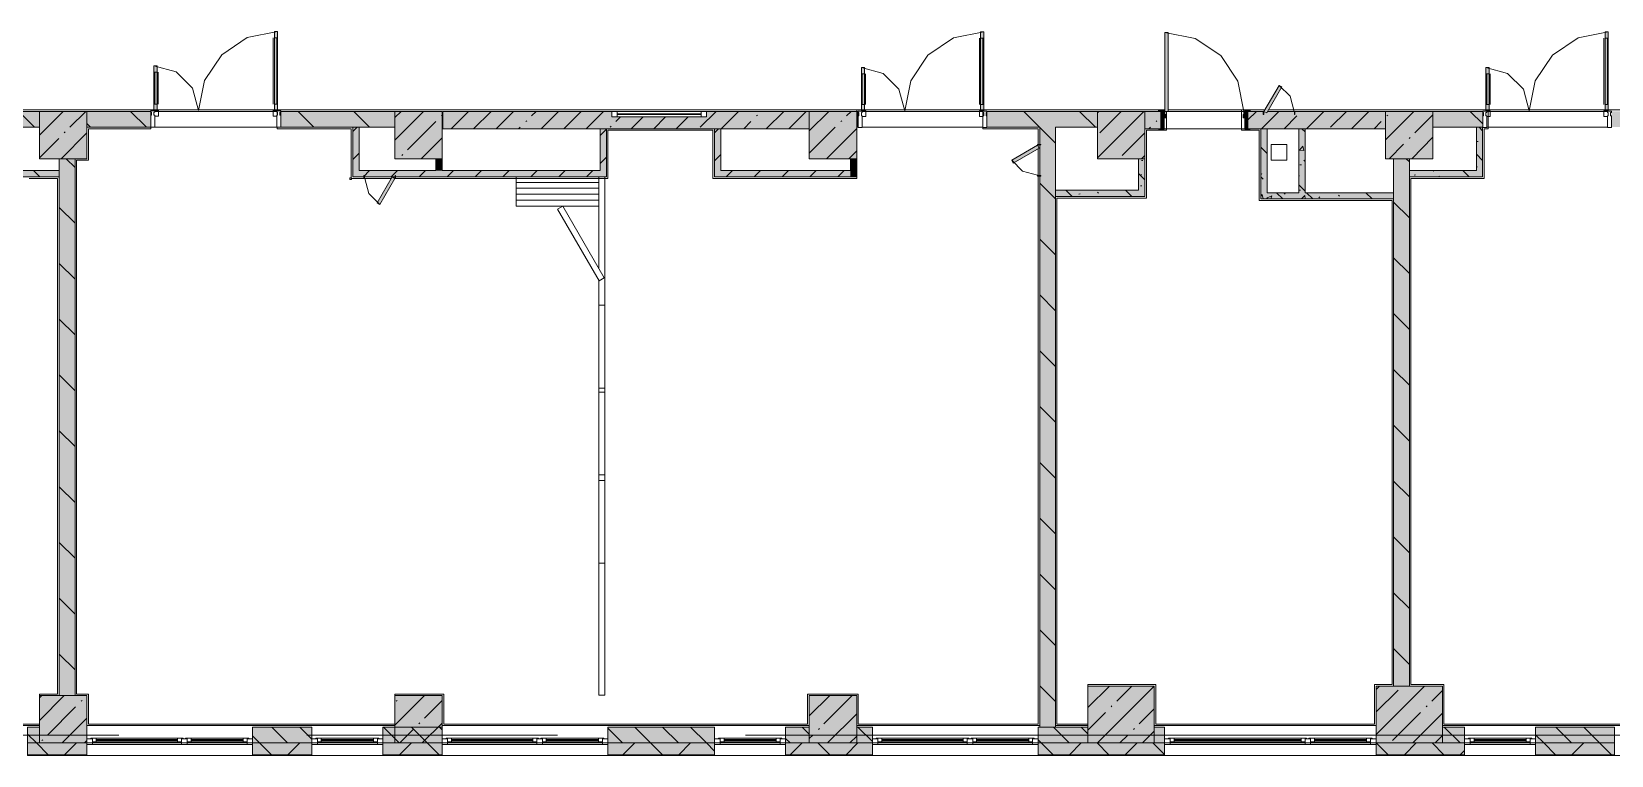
# Model space of a CAD drawing. Header units: millimetres. Extents: x -3817 to 677485, y -22715 to 103890.
# Drawn here: x 29029.9 to 29187.5, y 201.1 to 273.3 of the extents above; entities that cross this region are included whole.
import ezdxf

# ---------------------------------------------------------------- set-up
doc = ezdxf.new("R2010")
doc.units = ezdxf.units.MM
doc.layers.add('PDF _Геометрия', color=7, linetype='Continuous', true_color=0x1d1d1d)
doc.layers.add('PDF _Сплошная заливка', color=7, linetype='Continuous', true_color=0xffffff)

msp = doc.modelspace()

# ---------------------------------------------------------------- hatches: boundary and pattern name
at = {"layer": 'PDF _Сплошная заливка', "true_color": 0xe2e2e2, "transparency": 33554559}
msp.add_hatch(color=254, dxfattribs=at).paths.add_polyline_path([(29124.59, 265.38), (29124.9, 265.38), (29124.9, 273.26), (29124.59, 273.26), (29124.59, 266.67)])
at = {"layer": 'PDF _Сплошная заливка', "transparency": 33554559}
h = msp.add_hatch(color=256, dxfattribs=at)
h.paths.add_polyline_path([(29066.16, 263.77), (29066.16, 265.34), (29054.79, 265.34), (29054.79, 263.77), (29062.62, 263.77)], flags=0)
h.paths.add_polyline_path([(29026.01, 263.77), (29030.73, 263.77), (29030.73, 265.34), (29025.22, 265.34), (29025.22, 264.79), (29018.92, 264.79), (29018.92, 265.34), (29000.03, 265.34), (29000.03, 263.77), (29025.38, 263.77)], flags=0)
h.paths.add_polyline_path([(28978.88, 263.77), (28995.3, 263.77), (28995.3, 265.34), (28978.88, 265.34)], flags=0)
h.paths.add_polyline_path([(29041.84, 263.77), (29041.84, 265.34), (29035.46, 265.34), (29035.46, 263.77), (29037.77, 263.77)], flags=0)
h.paths.add_polyline_path([(28965.93, 263.77), (28965.93, 265.34), (28964.36, 265.34), (28964.37, 263.77)], flags=0)
for points in [[(29107.5, 263.61), (29107.5, 265.34), (29097.26, 265.34), (29097.26, 264.79), (29087.81, 264.79), (29087.81, 265.34), (29070.97, 265.34), (29070.97, 263.61), (29103.83, 263.61)], [(29112.23, 260.62), (29112.23, 265.34), (29107.5, 265.34), (29107.5, 260.62), (29111.18, 260.62)], [(29125.86, 263.77), (29136.24, 263.77), (29136.24, 265.34), (29125.22, 265.34), (29125.22, 263.77)], [(29167.29, 208.02), (29167.35, 208.02), (29167.35, 260.62), (29165.77, 260.62), (29165.77, 208.02)], [(29032.7, 258.81), (29032.7, 259.44), (29026.01, 259.44), (29026.01, 258.81), (29030.43, 258.81)], [(29086.64, 258.81), (29086.64, 259.44), (29061.99, 259.44), (29061.99, 258.81), (29074.47, 258.81)], [(29111.6, 258.81), (29111.6, 259.44), (29098.05, 259.44), (29098.05, 258.81), (29111.18, 258.81)], [(29066.16, 202.35), (29070.89, 202.35), (29070.89, 207.08), (29066.16, 207.08), (29066.16, 205.04)], [(29107.5, 202.35), (29112.23, 202.35), (29112.23, 207.08), (29107.5, 207.08), (29107.5, 205.04)]]:
    msp.add_hatch(color=256, dxfattribs=at).paths.add_polyline_path(points)
h = msp.add_hatch(color=256, dxfattribs=at)
h.paths.add_polyline_path([(29164.98, 263.61), (29164.98, 265.34), (29153.22, 265.34), (29153.13, 265.19), (29152.78, 265.34), (29151.24, 265.34), (29151.24, 263.61), (29162.56, 263.61)], flags=0)
h.paths.add_polyline_path([(29140.97, 263.61), (29142.58, 263.61), (29142.58, 265.34), (29140.97, 265.34)], flags=0)
h = msp.add_hatch(color=256, dxfattribs=at)
h.paths.add_polyline_path([(29272.83, 263.77), (29272.85, 263.81), (29272.85, 265.34), (29265.72, 265.34), (29265.72, 263.77), (29272.67, 263.77)], flags=0)
h.paths.add_polyline_path([(29174.03, 263.77), (29174.66, 263.77), (29174.67, 265.34), (29169.7, 265.34), (29169.7, 263.77), (29169.9, 263.77)], flags=0)
h.paths.add_polyline_path([(29187.5, 263.77), (29194.9, 263.77), (29194.9, 265.34), (29187.5, 265.34)], flags=0)
h.paths.add_polyline_path([(29250.64, 263.77), (29252.77, 263.77), (29252.77, 265.34), (29242.38, 265.34), (29242.38, 263.77), (29243.3, 263.77)], flags=0)
h.paths.add_polyline_path([(29199.62, 263.77), (29234.11, 263.77), (29234.11, 265.34), (29218.52, 265.34), (29218.52, 264.79), (29209.07, 264.79), (29209.07, 265.34), (29199.62, 265.34), (29199.62, 264.87)], flags=0)
h.paths.add_polyline_path([(29238.05, 263.77), (29238.44, 263.77), (29238.44, 265.34), (29238.05, 265.34)], flags=0)
h = msp.add_hatch(color=256, dxfattribs=at)
h.paths.add_polyline_path([(29448.84, 202.35), (29450.01, 202.35), (29450.01, 203.93), (29448.04, 203.93), (29448.04, 202.35)], flags=0)
h.paths.add_polyline_path([(29372.06, 202.35), (29372.06, 203.93), (29366.15, 203.93), (29366.15, 202.35), (29368.09, 202.35)], flags=0)
h.paths.add_polyline_path([(29384.03, 202.35), (29390.17, 202.35), (29390.17, 203.93), (29384.03, 203.93), (29384.03, 202.89)], flags=0)
h.paths.add_polyline_path([(29440.95, 202.35), (29440.95, 203.93), (29436.62, 203.93), (29436.62, 202.35)], flags=0)
h.paths.add_polyline_path([(29418.51, 202.35), (29420.09, 202.35), (29420.09, 203.93), (29418.51, 203.93), (29418.51, 203.48)], flags=0)
h.paths.add_polyline_path([(29280.01, 202.35), (29283.87, 202.35), (29283.87, 203.93), (29276.79, 203.93), (29276.79, 202.36), (29272.85, 202.36), (29272.85, 203.93), (29270.88, 203.93), (29270.88, 202.35), (29276.79, 202.35)], flags=0)
h.paths.add_polyline_path([(29347.65, 202.35), (29349.62, 202.35), (29349.62, 203.93), (29347.65, 203.93), (29347.65, 203.4)], flags=0)
h.paths.add_polyline_path([(29330.72, 202.35), (29336.63, 202.35), (29336.63, 203.93), (29330.72, 203.93)], flags=0)
h.paths.add_polyline_path([(29314.19, 202.35), (29314.19, 203.93), (29312.22, 203.93), (29312.22, 202.35)], flags=0)
h.paths.add_polyline_path([(29258.91, 202.35), (29263.8, 202.35), (29263.8, 203.93), (29258.91, 203.93)], flags=0)
h.paths.add_polyline_path([(29238.05, 202.35), (29238.44, 202.35), (29238.44, 203.93), (29238.05, 203.93)], flags=0)
h.paths.add_polyline_path([(29221.28, 202.35), (29227.03, 202.35), (29227.03, 203.93), (29218.21, 203.93), (29218.21, 202.35)], flags=0)
h.paths.add_polyline_path([(29201.67, 202.35), (29201.67, 203.93), (29199.62, 203.93), (29199.62, 202.35)], flags=0)
h.paths.add_polyline_path([(29184.58, 202.35), (29187.81, 202.35), (29187.81, 203.93), (29179.94, 203.93), (29179.94, 202.35)], flags=0)
h.paths.add_polyline_path([(29142.93, 202.35), (29142.93, 203.93), (29141.91, 203.93), (29141.91, 202.35)], flags=0)
h.paths.add_polyline_path([(29135.3, 202.35), (29135.3, 203.93), (29130.34, 203.93), (29130.34, 202.35), (29133.2, 202.35)], flags=0)
h.paths.add_polyline_path([(29113.8, 202.35), (29113.8, 203.93), (29112.23, 203.93), (29112.23, 202.35)], flags=0)
h.paths.add_polyline_path([(29107.5, 202.35), (29107.5, 203.93), (29105.14, 203.93), (29105.14, 202.35)], flags=0)
h.paths.add_polyline_path([(29170.65, 202.35), (29172.86, 202.35), (29172.86, 203.93), (29170.65, 203.93), (29170.65, 202.75)], flags=0)
h.paths.add_polyline_path([(29098.05, 202.35), (29098.05, 203.93), (29087.42, 203.93), (29087.42, 202.35), (29089.15, 202.35)], flags=0)
h.paths.add_polyline_path([(29022.47, 202.35), (29022.47, 203.93), (29016.56, 203.93), (29016.56, 202.35)], flags=0)
h.paths.add_polyline_path([(28995.3, 202.35), (28995.3, 203.93), (28988.77, 203.93), (28988.77, 202.35), (28993.73, 202.35)], flags=0)
h.paths.add_polyline_path([(29070.89, 202.35), (29070.89, 203.93), (29064.98, 203.93), (29064.98, 202.35), (29067.13, 202.35)], flags=0)
h.paths.add_polyline_path([(29029.55, 202.35), (29030.73, 202.35), (29030.73, 203.93), (29029.55, 203.93)], flags=0)
h.paths.add_polyline_path([(29051.99, 202.35), (29057.9, 202.35), (29057.9, 203.93), (29051.99, 203.93)], flags=0)
h = msp.add_hatch(color=256, dxfattribs=at)
h.paths.add_polyline_path([(29312.22, 201.17), (29314.19, 201.17), (29314.19, 202.35), (29308.28, 202.35), (29308.28, 201.17), (29309.37, 201.17)], flags=0)
h.paths.add_polyline_path([(29380.86, 201.17), (29380.86, 202.35), (29378.2, 202.35), (29378.2, 201.17)], flags=0)
h.paths.add_polyline_path([(29330.72, 201.17), (29336.63, 201.17), (29336.63, 202.35), (29330.72, 202.35)], flags=0)
h.paths.add_polyline_path([(29368.09, 201.17), (29372.06, 201.17), (29372.06, 202.35), (29366.15, 202.35), (29366.15, 201.17)], flags=0)
h.paths.add_polyline_path([(29343.71, 201.17), (29349.62, 201.17), (29349.62, 202.35), (29343.71, 202.35)], flags=0)
h.paths.add_polyline_path([(29270.88, 201.17), (29283.87, 201.17), (29283.87, 202.35), (29270.88, 202.35)], flags=0)
h.paths.add_polyline_path([(29258.91, 201.17), (29263.8, 201.17), (29263.8, 202.35), (29258.91, 202.35)], flags=0)
h.paths.add_polyline_path([(29234.11, 201.17), (29242.38, 201.17), (29242.38, 202.35), (29234.11, 202.35)], flags=0)
h.paths.add_polyline_path([(29221.28, 201.17), (29227.03, 201.17), (29227.03, 202.35), (29218.21, 202.35), (29218.21, 201.17)], flags=0)
h.paths.add_polyline_path([(29172.86, 201.17), (29172.86, 202.35), (29164.03, 202.35), (29164.03, 201.17), (29170.65, 201.17)], flags=0)
h.paths.add_polyline_path([(29113.8, 201.17), (29113.8, 202.35), (29105.14, 202.35), (29105.14, 201.17), (29112.23, 201.17)], flags=0)
h.paths.add_polyline_path([(29179.94, 201.17), (29187.81, 201.17), (29187.81, 202.35), (29179.94, 202.35)], flags=0)
h.paths.add_polyline_path([(29130.34, 201.17), (29142.93, 201.17), (29142.93, 202.35), (29130.34, 202.35)], flags=0)
h.paths.add_polyline_path([(29194.9, 201.17), (29201.67, 201.17), (29201.67, 202.35), (29194.9, 202.35)], flags=0)
h.paths.add_polyline_path([(29029.55, 201.17), (29035.46, 201.17), (29035.46, 202.35), (29029.55, 202.35)], flags=0)
h.paths.add_polyline_path([(29098.05, 201.17), (29098.05, 202.35), (29087.42, 202.35), (29087.42, 201.17), (29089.15, 201.17)], flags=0)
h.paths.add_polyline_path([(29051.99, 201.17), (29057.9, 201.17), (29057.9, 202.35), (29051.99, 202.35)], flags=0)
h.paths.add_polyline_path([(29064.98, 201.17), (29070.89, 201.17), (29070.89, 202.35), (29064.98, 202.35)], flags=0)
h.paths.add_polyline_path([(29022.47, 201.17), (29022.47, 202.35), (29016.56, 202.35), (29016.56, 201.17)], flags=0)
h.paths.add_polyline_path([(28997.4, 201.17), (29000.02, 201.17), (29000.02, 202.35), (28988.77, 202.35), (28988.77, 201.17), (28993.73, 201.17)], flags=0)
h.paths.add_polyline_path([(28932.94, 201.17), (28964.36, 201.17), (28964.36, 202.35), (28932.94, 202.35)], flags=0)

# ---------------------------------------------------------------- linework, layer by layer
at = {"layer": 'PDF _Геометрия', "color": 253, "lineweight": 9, "true_color": 0xaaaaaa}
for points in [[(29042.23, 264.87), (29042.59, 264.87), (29042.59, 265.42), (29042.15, 265.42), (29042.15, 269.87), (29044.38, 269.27), (29046, 267.65), (29046.6, 265.42), (29047.2, 268.43), (29048.91, 270.99), (29051.46, 272.7), (29054.47, 273.3), (29054.47, 265.42), (29054.04, 265.42), (29054.04, 264.87), (29054.4, 264.87)], [(29054.05, 272.67), (29054.05, 266.05)], [(29054.47, 272.67), (29054.16, 272.67)], [(29054.4, 272.67), (29054.4, 266.05)], [(29112.78, 264.83), (29113.13, 264.83), (29113.13, 265.38), (29112.7, 265.38), (29112.7, 269.71), (29114.86, 269.13), (29116.45, 267.55), (29117.03, 265.38), (29117.63, 268.4), (29119.34, 270.95), (29121.89, 272.66), (29124.9, 273.26), (29124.9, 265.38), (29124.47, 265.38), (29124.47, 264.83), (29124.82, 264.83)], [(29124.48, 272.63), (29124.48, 266.01)], [(29124.9, 272.63), (29124.59, 272.63)], [(29124.82, 272.63), (29124.82, 266.01)], [(29150.85, 265.34), (29150.25, 268.36), (29148.54, 270.91), (29145.99, 272.62), (29142.97, 273.22)], [(29175.06, 264.83), (29175.41, 264.83), (29175.41, 265.38), (29174.98, 265.38), (29174.98, 269.71), (29177.15, 269.13), (29178.73, 267.55), (29179.31, 265.38), (29179.91, 268.4), (29181.62, 270.95), (29184.17, 272.66), (29187.19, 273.26), (29187.19, 265.38), (29186.75, 265.38), (29186.75, 264.83), (29187.11, 264.83)], [(29186.76, 272.63), (29186.76, 266.01)], [(29187.19, 272.63), (29186.87, 272.63)], [(29187.11, 272.63), (29187.11, 266.01)], [(29042.15, 269.24), (29042.47, 269.24)], [(29042.23, 269.24), (29042.23, 266.05)], [(29042.58, 269.24), (29042.58, 266.05)], [(29112.7, 269.08), (29113.01, 269.08)], [(29112.78, 269.08), (29112.78, 266.01)], [(29113.12, 269.08), (29113.12, 266.01)], [(29155.85, 265.34), (29155.45, 266.84), (29154.35, 267.93)], [(29174.98, 269.08), (29175.3, 269.08)], [(29175.06, 269.08), (29175.06, 266.01)], [(29175.41, 269.08), (29175.41, 266.01)], [(29054.43, 265.38), (29054.43, 265.5), (29041.83, 265.5), (29001.25, 265.5), (29142.97, 265.5), (29124.9, 265.5)], [(29041.83, 265.34), (29041.83, 265.5), (29041.83, 265.34)], [(29042.15, 266.05), (29042.47, 266.05)], [(29042.15, 265.26), (29042.15, 264.95)], [(29054.47, 266.05), (29054.16, 266.05)], [(29054.43, 264.95), (29054.43, 265.34)], [(29112.23, 265.34), (29112.23, 265.5), (29054.47, 265.5)], [(29054.47, 265.26), (29054.47, 264.95)], [(29124.82, 263.73), (29124.82, 263.61), (29130.34, 263.61), (29130.34, 261.85), (29130.34, 263.61), (29124.82, 263.61), (29124.82, 265.5), (29112.23, 265.5), (29112.23, 258.65), (29097.9, 258.65), (29097.9, 263.45), (29087.42, 263.45), (29087.42, 258.65), (29066.15, 258.65), (29087.42, 258.65), (29087.42, 263.45), (29097.9, 263.45), (29097.9, 258.65), (29112.23, 258.65), (29112.23, 258.81)], [(29112.7, 266.01), (29113.01, 266.01)], [(29112.7, 265.22), (29112.7, 264.91)], [(29124.9, 266.01), (29124.59, 266.01)], [(29124.9, 265.22), (29124.9, 264.91)], [(29135.3, 204.24), (29132.19, 204.24), (29132.19, 256.68), (29141.13, 256.68), (29141.13, 263.45), (29143.13, 263.45), (29141.13, 263.45), (29141.13, 256.68), (29132.19, 256.68), (29132.19, 204.24), (29135.3, 204.24), (29135.3, 208.18), (29142.07, 208.18), (29142.07, 204.24), (29163.88, 204.24), (29163.88, 208.18), (29165.62, 208.18), (29165.62, 256.45), (29152.38, 256.45), (29152.38, 263.45), (29150.61, 263.45), (29150.61, 265.5), (29143.29, 265.5), (29152.95, 265.5), (29150.61, 265.5), (29150.61, 265.34)], [(29143.13, 265.34), (29143.13, 263.45), (29143.13, 263.61)], [(29174.98, 265.5), (29153.31, 265.5), (29238.28, 265.5), (29238.28, 266.07)], [(29174.98, 266.01), (29175.3, 266.01)], [(29174.98, 265.22), (29174.98, 264.91)], [(29238.28, 265.5), (29194.9, 265.5), (29194.9, 265.34), (29194.9, 265.5), (29175.22, 265.5), (29175.22, 263.61), (29175.22, 263.77)], [(29187.19, 266.01), (29186.87, 266.01)], [(29187.19, 265.22), (29187.19, 264.91)], [(28995.3, 204.25), (28964.51, 204.25), (28964.51, 263.61), (28966.72, 263.61), (28964.51, 263.61), (28964.51, 204.25), (28995.3, 204.25), (28995.3, 207.24), (29000.18, 207.24), (29000.18, 204.21), (29030.73, 204.21), (29030.73, 207.2), (29032.54, 207.2), (29032.54, 258.65), (29029.69, 258.65), (29032.54, 258.65), (29032.54, 207.2), (29030.73, 207.2), (29030.73, 207.08)], [(29066.16, 204.24), (29035.61, 204.24), (29035.61, 207.23), (29034.43, 207.23), (29034.43, 260.46), (29035.61, 260.46), (29035.61, 263.61), (29041.83, 263.61), (29041.83, 263.77), (29041.83, 263.61), (29035.61, 263.61), (29035.61, 260.46), (29034.43, 260.46), (29034.43, 207.23), (29035.61, 207.23), (29035.61, 204.24), (29066.16, 204.24), (29066.16, 207.23), (29071.05, 207.23), (29071.05, 204.24), (29107.34, 204.24), (29107.34, 207.23), (29112.38, 207.23), (29112.38, 204.24), (29130.34, 204.24), (29130.34, 261.63), (29130.34, 204.24), (29112.38, 204.24), (29112.38, 207.23), (29107.34, 207.23), (29107.34, 204.24), (29071.05, 204.24), (29071.05, 207.23), (29066.16, 207.23), (29066.16, 207.08)], [(29150.61, 263.61), (29150.61, 263.45), (29152.38, 263.45), (29152.38, 256.45), (29165.62, 256.45), (29165.62, 208.18), (29163.88, 208.18), (29163.88, 204.24), (29142.07, 204.24), (29142.07, 208.18), (29135.3, 208.18)], [(29194.74, 204.24), (29170.8, 204.24), (29170.8, 208.18), (29167.51, 208.18), (29167.51, 258.65), (29174.82, 258.65), (29174.82, 263.61), (29175.22, 263.61), (29174.82, 263.61), (29174.82, 258.65), (29167.51, 258.65), (29167.51, 208.18), (29170.8, 208.18), (29170.8, 204.24), (29194.74, 204.24)], [(29130.28, 258.97), (29128.78, 259.37), (29127.69, 260.46)], [(29063.17, 258.64), (29063.57, 257.15), (29064.67, 256.05)], [(29086.52, 255.9), (29078.26, 255.9), (29078.26, 258.81)], [(29086.52, 248.49), (29086.52, 207.12), (29087.11, 207.12), (29087.11, 258.81)], [(29086.52, 249.67), (29086.52, 258.81)], [(29078.26, 258.26), (29086.52, 258.26)], [(29078.26, 257.67), (29086.52, 257.67)], [(29078.26, 257.08), (29086.52, 257.08)], [(29078.26, 256.49), (29086.52, 256.49)], [(29030.73, 204.21), (29000.18, 204.21), (29000.18, 207.24), (28995.3, 207.24), (28995.3, 207.08)], [(28899.59, 203.14), (28998.01, 203.14), (29038.63, 203.14)], [(29057.38, 203.14), (29082.38, 203.14)], [(29101.13, 203.14), (29141.75, 203.14), (29240.17, 203.14)]]:
    msp.add_lwpolyline(points, dxfattribs=at)
for points in [[(29054.16, 265.42), (29054.47, 265.42), (29054.47, 273.3), (29054.16, 273.3), (29054.16, 265.42), (29054.47, 265.42), (29054.47, 273.3), (29054.16, 273.3)], [(29124.59, 265.38), (29124.9, 265.38), (29124.9, 273.26), (29124.59, 273.26), (29124.59, 265.38), (29124.9, 265.38), (29124.9, 273.26), (29124.59, 273.26)], [(29142.97, 273.22), (29142.97, 265.34), (29143.29, 265.34), (29143.29, 273.22)], [(29186.87, 265.38), (29187.19, 265.38), (29187.19, 273.26), (29186.87, 273.26), (29186.87, 265.38), (29187.19, 265.38), (29187.19, 273.26), (29186.87, 273.26)], [(29042.47, 265.42), (29042.15, 265.42), (29042.15, 269.87), (29042.47, 269.87), (29042.47, 265.42), (29042.47, 269.87), (29042.15, 269.87), (29042.15, 265.42)], [(29113.01, 265.38), (29112.7, 265.38), (29112.7, 269.71), (29113.01, 269.71), (29113.01, 265.38), (29113.01, 269.71), (29112.7, 269.71), (29112.7, 265.38)], [(29175.3, 265.38), (29174.98, 265.38), (29174.98, 269.71), (29175.3, 269.71), (29175.3, 265.38), (29175.3, 269.71), (29174.98, 269.71), (29174.98, 265.38)], [(29154.35, 267.93), (29152.85, 265.34), (29153.13, 265.19), (29154.62, 267.78)], [(29142.89, 265.34), (29142.89, 265.41), (29142.34, 265.41), (29142.34, 265.34)], [(29142.78, 263.61), (29142.78, 265.34), (29142.58, 265.34), (29142.58, 263.61)], [(29142.97, 265.34), (29142.78, 265.34), (29142.78, 264.71), (29143.05, 264.71), (29143.05, 265.03), (29142.97, 265.03)], [(29142.89, 265.33), (29142.89, 265.34), (29142.78, 265.34), (29142.78, 265.33)], [(29142.89, 263.61), (29142.89, 264.71), (29142.78, 264.71), (29142.78, 263.61)], [(29150.85, 265.34), (29150.85, 265.03), (29150.77, 265.03), (29150.77, 264.71), (29151.04, 264.71), (29151.04, 265.34)], [(29150.93, 265.34), (29151.48, 265.34), (29151.48, 265.41), (29150.93, 265.41)], [(29150.93, 265.33), (29151.04, 265.33), (29151.04, 265.34), (29150.93, 265.34)], [(29150.93, 263.61), (29151.04, 263.61), (29151.04, 264.71), (29150.93, 264.71)], [(29151.04, 263.61), (29151.24, 263.61), (29151.24, 265.34), (29151.04, 265.34)], [(29152.82, 265.03), (29152.82, 265.34), (29152.78, 265.34), (29152.78, 265.03)], [(29155.89, 265.03), (29155.93, 265.03), (29155.93, 265.34), (29155.89, 265.34)], [(29054.43, 263.77), (29054.43, 263.61), (29061.83, 263.61), (29061.83, 258.65), (29065.81, 258.65), (29061.83, 258.65), (29061.83, 263.61), (29054.43, 263.61)], [(29142.89, 263.55), (29142.89, 263.61), (29142.34, 263.61), (29142.34, 263.55)], [(29150.93, 263.55), (29151.48, 263.55), (29151.48, 263.61), (29150.93, 263.61)], [(29127.69, 260.46), (29127.84, 260.19), (29130.44, 261.68), (29130.28, 261.96)], [(29130.59, 262), (29130.59, 262.04), (29130.28, 262.04), (29130.28, 262)], [(29155.14, 262.04), (29153.56, 262.04), (29153.56, 260.46), (29155.14, 260.46)], [(29153.56, 262.04), (29155.14, 262.04), (29155.14, 260.46), (29153.56, 260.46)], [(29063.13, 258.96), (29063.09, 258.96), (29063.09, 258.64), (29063.13, 258.64)], [(29064.67, 256.05), (29066.16, 258.64), (29065.89, 258.8), (29064.4, 256.21)], [(29066.2, 258.96), (29066.2, 258.64), (29066.24, 258.64), (29066.24, 258.96)], [(29130.59, 258.93), (29130.28, 258.93), (29130.28, 258.89), (29130.59, 258.89)], [(29087.06, 248.74), (29082.92, 255.9), (29082.41, 255.6), (29086.54, 248.44)], [(29086.54, 248.44), (29082.41, 255.6), (29082.92, 255.9), (29087.06, 248.74)], [(29087.11, 237.75), (29087.11, 246.01), (29086.52, 246.01), (29086.52, 237.75)], [(29086.52, 237.75), (29086.52, 246.01), (29087.11, 246.01), (29087.11, 237.75)], [(29087.11, 229.08), (29087.11, 237.35), (29086.52, 237.35), (29086.52, 229.08)], [(29086.52, 229.08), (29086.52, 237.35), (29087.11, 237.35), (29087.11, 229.08)], [(29087.11, 220.27), (29087.11, 228.53), (29086.52, 228.53), (29086.52, 220.27)], [(29086.52, 220.27), (29086.52, 228.53), (29087.11, 228.53), (29087.11, 220.27)]]:
    msp.add_lwpolyline(points, close=True, dxfattribs=at)
at = {"layer": 'PDF _Геометрия', "color": 7, "lineweight": 9}
for points in [[(29035.46, 263.77), (29041.84, 263.77), (29041.84, 265.34), (29003.96, 265.34), (29000.81, 265.34), (28978.88, 265.34), (28978.88, 263.77), (28990.35, 263.77), (28990.35, 258.81), (28990.98, 258.81), (28996.09, 258.81), (28996.09, 259.44)], [(29030.25, 263.77), (29028.68, 265.34)], [(29030.73, 262.97), (29033.11, 265.34)], [(29033.77, 263.75), (29035.36, 265.34)], [(29041.39, 263.77), (29039.81, 265.34)], [(29041.84, 264.95), (29041.84, 265.34)], [(29042.2, 265.34), (29054.43, 265.34)], [(29054.79, 265.34), (29054.79, 264.95)], [(29070.26, 260.62), (29070.26, 259.44), (29062.62, 259.44), (29062.62, 263.77), (29066.16, 263.77), (29066.16, 265.34), (29054.79, 265.34), (29054.79, 263.77), (29061.99, 263.77), (29061.99, 259.44), (29061.99, 258.81), (29086.64, 258.81), (29087.27, 258.81), (29087.27, 263.61)], [(29058.09, 263.77), (29056.52, 265.34)], [(29063.66, 263.77), (29062.08, 265.34)], [(29066.16, 262.48), (29069.03, 265.34)], [(29066.16, 264.72), (29066.79, 265.34)], [(29070.81, 264.88), (29070.89, 264.96)], [(29098.68, 263.61), (29107.5, 263.61), (29107.5, 265.34), (29070.97, 265.34), (29070.97, 263.61), (29086.64, 263.61)], [(29071.79, 263.61), (29073.52, 265.34)], [(29074.03, 263.61), (29075.77, 265.34)], [(29076.28, 263.61), (29078.01, 265.34)], [(29079.79, 264.88), (29080.26, 265.34)], [(29080.77, 263.61), (29082.5, 265.34)], [(29083.01, 263.61), (29084.75, 265.34)], [(29085.26, 263.61), (29086.99, 265.34)], [(29097.26, 265.34), (29087.81, 265.34)], [(29087.81, 264.79), (29097.26, 264.79)], [(29088.21, 264.32), (29088.68, 264.79)], [(29096.71, 265.11), (29088.36, 265.11)], [(29096.71, 265.03), (29088.36, 265.03)], [(29089.75, 263.61), (29090.93, 264.79)], [(29091.99, 263.61), (29093.17, 264.79)], [(29094.24, 263.61), (29095.42, 264.79)], [(29096.63, 263.75), (29098.22, 265.34)], [(29098.73, 263.61), (29100.46, 265.34)], [(29102.24, 264.88), (29102.33, 264.97)], [(29103.22, 263.61), (29104.95, 265.34)], [(29105.46, 263.61), (29107.2, 265.34)], [(29107.5, 263.4), (29109.44, 265.34)], [(29111.22, 264.88), (29111.69, 265.34)], [(29112.29, 265.25), (29112.25, 265.29)], [(29112.38, 265.15), (29112.3, 265.23)], [(29112.38, 264.91), (29112.38, 265.34)], [(29112.77, 265.34), (29124.83, 265.34)], [(29140.34, 260.62), (29140.34, 257.47), (29132.07, 257.47), (29132.07, 263.77), (29136.24, 263.77), (29136.24, 265.34), (29125.22, 265.34), (29125.22, 263.77), (29130.5, 263.77), (29130.5, 203.93), (29130.34, 203.93), (29130.34, 202.35), (29142.93, 202.35), (29142.93, 203.93), (29141.91, 203.93)], [(29125.22, 265.34), (29125.22, 264.91)], [(29130.47, 263.77), (29128.89, 265.34)], [(29136.04, 263.77), (29134.46, 265.34)], [(29136.24, 265.2), (29136.38, 265.34)], [(29136.24, 260.71), (29140.87, 265.34)], [(29136.48, 263.19), (29138.62, 265.34)], [(29142.34, 265.34), (29140.97, 265.34), (29140.97, 263.61)], [(29142.58, 263.61), (29142.58, 265.34)], [(29142.97, 265.34), (29150.93, 265.34)], [(29151.24, 264.49), (29152.09, 265.34)], [(29151.24, 265.34), (29151.24, 263.61)], [(29152.78, 265.34), (29151.48, 265.34)], [(29152.61, 263.61), (29154.34, 265.34)], [(29165.77, 260.62), (29165.77, 257.23), (29156.95, 257.23), (29156.95, 263.61), (29164.98, 263.61), (29164.98, 265.34), (29155.93, 265.34), (29153.22, 265.34)], [(29154.85, 263.61), (29156.12, 264.88)], [(29157.1, 263.61), (29158.83, 265.34)], [(29159.49, 263.75), (29161.07, 265.34)], [(29161.59, 263.61), (29163.32, 265.34)], [(29164.98, 262.51), (29167.81, 265.34)], [(29165.1, 264.88), (29165.19, 264.97)], [(29167.91, 263.19), (29169.7, 264.99)], [(29174.66, 263.77), (29174.67, 263.77), (29174.67, 265.34), (29168.52, 265.34)], [(29174.67, 264.11), (29173.43, 265.34)], [(29174.67, 263.77), (29174.67, 265.34)], [(29175.05, 265.34), (29187.12, 265.34)], [(29012.62, 259.44), (29012.62, 258.81), (29018.76, 258.81), (29018.76, 259.44), (29018.76, 263.77), (29025.38, 263.77), (29025.38, 258.81), (29026.01, 258.81), (29032.7, 258.81), (29032.7, 259.44)], [(29032.7, 260.62), (29032.7, 259.44), (29026.01, 259.44), (29026.01, 263.77), (29030.73, 263.77)], [(29032.88, 260.62), (29035.46, 263.2)], [(29033.21, 263.19), (29033.3, 263.29)], [(29035.82, 263.77), (29035.46, 264.13)], [(29054.79, 263.77), (29041.84, 263.77)], [(29061.99, 263.33), (29062.43, 263.77)], [(29062.62, 263.77), (29061.99, 263.77)], [(29067.44, 261.51), (29070.25, 264.32)], [(29098.05, 263.61), (29087.27, 263.61), (29086.64, 263.61), (29086.64, 259.44), (29070.89, 259.44), (29070.89, 261.41)], [(29078.52, 263.61), (29078.67, 263.75)], [(29079.23, 264.32), (29079.32, 264.41)], [(29086.64, 262.92), (29087.27, 263.55)], [(29087.65, 263.75), (29087.74, 263.85)], [(29098.05, 263.21), (29098.46, 263.61)], [(29100.97, 263.61), (29101.68, 264.32)], [(29107.5, 261.16), (29110.1, 263.75)], [(29109.21, 260.62), (29112.23, 263.64)], [(29110.66, 264.32), (29110.75, 264.41)], [(29124.83, 263.77), (29112.77, 263.77)], [(29132.07, 262.16), (29130.5, 263.74)], [(29132.07, 256.84), (29140.34, 256.84), (29140.97, 256.84), (29140.97, 263.61), (29142.34, 263.61)], [(29138.72, 260.95), (29140.97, 263.19)], [(29141.38, 263.61), (29141.53, 263.75)], [(29142.09, 264.32), (29142.18, 264.41)], [(29150.93, 263.61), (29142.89, 263.61)], [(29151.48, 263.61), (29152.54, 263.61), (29152.54, 256.6), (29153.17, 256.6), (29165.77, 256.6), (29165.77, 208.02)], [(29153.17, 263.61), (29152.78, 263.61), (29152.54, 263.61)], [(29156.95, 263.61), (29156.32, 263.61)], [(29163.83, 263.61), (29164.54, 264.32)], [(29167.35, 208.02), (29167.35, 258.81), (29174.66, 258.81), (29174.66, 259.44), (29174.66, 263.77), (29174.03, 263.77), (29169.7, 263.77)], [(29174.03, 263.77), (29174.03, 259.44), (29167.35, 259.44), (29167.35, 260.62)], [(29187.11, 263.77), (29175.05, 263.77)], [(29030.73, 260.72), (29032.65, 262.63)], [(29068.8, 260.62), (29070.89, 262.71)], [(29153.56, 262.04), (29153.56, 260.46)], [(29165.33, 260.62), (29166.78, 262.07)], [(29167.34, 262.63), (29167.44, 262.73)], [(29167.58, 260.62), (29169.7, 262.75)], [(29032.7, 258.81), (29032.7, 207.08), (29034.28, 207.08), (29034.28, 260.62)], [(29034.28, 259.74), (29033.4, 260.62)], [(29035.45, 260.95), (29035.46, 260.95)], [(29061.99, 260.55), (29062.62, 261.18)], [(29066.88, 260.95), (29066.97, 261.04)], [(29070.26, 260.47), (29070.41, 260.62)], [(29086.64, 260.14), (29087.27, 260.77)], [(29098.05, 260.42), (29098.68, 261.05)], [(29111.45, 260.62), (29112.23, 261.39)], [(29111.6, 260.05), (29112.17, 260.62)], [(29140.64, 260.62), (29140.97, 260.95)], [(29167.35, 260.29), (29167.02, 260.62)], [(29063.03, 258.81), (29063.66, 259.44)], [(29065.82, 258.81), (29066.45, 259.44)], [(29068.6, 258.81), (29069.23, 259.44)], [(29071.39, 258.81), (29072.02, 259.44)], [(29074.17, 258.81), (29074.8, 259.44)], [(29076.95, 258.81), (29077.58, 259.44)], [(29079.74, 258.81), (29080.37, 259.44)], [(29082.52, 258.81), (29083.15, 259.44)], [(29085.3, 258.81), (29085.93, 259.44)], [(29099.22, 258.81), (29099.85, 259.44)], [(29102.01, 258.81), (29102.64, 259.44)], [(29104.79, 258.81), (29105.42, 259.44)], [(29107.57, 258.81), (29108.2, 259.44)], [(29110.36, 258.81), (29110.99, 259.44)], [(29167.35, 259.44), (29167.35, 258.81)], [(29132.07, 256.6), (29130.5, 258.17)], [(29135.3, 203.93), (29132.07, 203.93), (29132.07, 256.84), (29132.07, 257.47)], [(29165.77, 256.6), (29165.77, 257.23)], [(29034.28, 254.18), (29032.7, 255.75)], [(29167.35, 254.73), (29165.77, 256.3)], [(29132.07, 251.03), (29130.5, 252.6)], [(29167.35, 249.16), (29165.77, 250.73)], [(29034.28, 248.61), (29032.7, 250.18)], [(29132.07, 245.46), (29130.5, 247.04)], [(29034.28, 243.04), (29032.7, 244.62)], [(29167.35, 243.59), (29165.77, 245.17)], [(29132.07, 239.89), (29130.5, 241.47)], [(29167.35, 238.02), (29165.77, 239.6)], [(29034.28, 237.47), (29032.7, 239.05)], [(29132.07, 234.33), (29130.5, 235.9)], [(29034.28, 231.91), (29032.7, 233.48)], [(29167.35, 232.46), (29165.77, 234.03)], [(29132.07, 228.76), (29130.5, 230.33)], [(29167.35, 226.89), (29165.77, 228.46)], [(29034.28, 226.34), (29032.7, 227.91)], [(29132.07, 223.19), (29130.5, 224.77)], [(29034.28, 220.77), (29032.7, 222.35)], [(29167.35, 221.32), (29165.77, 222.9)], [(29132.07, 217.62), (29130.5, 219.2)], [(29034.28, 215.2), (29032.7, 216.78)], [(29167.35, 215.75), (29165.77, 217.33)], [(29132.07, 212.06), (29130.5, 213.63)], [(29034.28, 209.64), (29032.7, 211.21)], [(29167.35, 210.19), (29165.77, 211.76)], [(29132.07, 206.49), (29130.5, 208.06)], [(29135.3, 205.89), (29137.43, 208.02)], [(29136.25, 202.35), (29141.91, 208.01)], [(29138.16, 206.51), (29139.67, 208.02)], [(29164.03, 207.69), (29164.37, 208.02)], [(29164.03, 203.2), (29168.86, 208.02)], [(29030.73, 204.6), (29033.21, 207.08)], [(29030.73, 206.84), (29030.97, 207.08)], [(29034.89, 206.51), (29034.98, 206.6)], [(29035.45, 207.07), (29035.46, 207.07)], [(29066.16, 204.11), (29069.13, 207.08)], [(29066.32, 206.51), (29066.41, 206.6)], [(29066.88, 207.07), (29066.89, 207.08)], [(29069.13, 204.82), (29070.89, 206.59)], [(29107.5, 205.04), (29109.54, 207.08)], [(29108.97, 204.26), (29111.78, 207.07)], [(29164.03, 205.44), (29166.22, 207.63)], [(29169.59, 206.51), (29170.65, 207.57)], [(29031.52, 203.14), (29034.33, 205.95)], [(29032.98, 202.35), (29035.46, 204.83)], [(29109.31, 202.35), (29112.23, 205.27)], [(29135.3, 203.64), (29137.04, 205.39)], [(29137.6, 205.95), (29137.69, 206.04)], [(29140.4, 204.26), (29141.91, 205.77)], [(29165.66, 202.58), (29168.47, 205.39)], [(29167.68, 202.35), (29170.65, 205.32)], [(29169.03, 205.95), (29169.12, 206.04)], [(29030.73, 204.09), (29000.03, 204.09), (29030.73, 204.09)], [(29030.73, 203.93), (29030.73, 204.09)], [(29051.99, 202.35), (29035.46, 202.35), (29035.46, 204.09)], [(29035.46, 204.09), (29066.16, 204.09), (29035.46, 204.09)], [(29055.48, 202.35), (29053.9, 203.93)], [(29057.9, 202.72), (29056.69, 203.93)], [(29066.61, 202.35), (29065.04, 203.93)], [(29066.16, 203.93), (29066.16, 204.09)], [(29066.66, 202.35), (29068, 203.7)], [(29070.58, 201.17), (29069.4, 202.35), (29067.82, 203.93)], [(29068.56, 204.26), (29068.66, 204.36)], [(29068.9, 202.35), (29070.89, 204.34)], [(29070.89, 203.65), (29070.61, 203.93)], [(29087.42, 202.35), (29070.89, 202.35), (29070.89, 204.09)], [(29107.5, 204.09), (29070.89, 204.09), (29107.5, 204.09)], [(29088.88, 202.35), (29087.42, 203.81)], [(29092.85, 201.17), (29091.67, 202.35), (29090.09, 203.93)], [(29094.45, 202.35), (29092.88, 203.93)], [(29098.05, 201.53), (29097.24, 202.35), (29095.66, 203.93)], [(29107.5, 203.93), (29105.14, 203.93), (29105.14, 202.35), (29113.8, 202.35), (29113.8, 203.93), (29112.23, 203.93)], [(29107.5, 203.22), (29106.8, 203.93)], [(29108.41, 203.7), (29108.51, 203.79)], [(29113.8, 202.49), (29112.36, 203.93)], [(29130.5, 203.93), (29132.07, 203.93)], [(29133.42, 202.35), (29131.85, 203.93)], [(29135.3, 203.27), (29134.63, 203.93)], [(29139.84, 203.7), (29139.94, 203.79)], [(29140.74, 202.35), (29141.91, 203.52)], [(29164.03, 203.93), (29164.03, 202.35), (29172.86, 202.35), (29172.86, 203.93), (29170.65, 203.93)], [(29172.4, 202.35), (29170.82, 203.93)], [(29183.53, 202.35), (29181.96, 203.93)], [(29187.5, 201.17), (29186.32, 202.35), (29184.74, 203.93)], [(29031.61, 201.17), (29030.42, 202.35), (29029.55, 203.23)], [(29030.96, 202.58), (29031.05, 202.67)], [(29033.24, 201.17), (29034.42, 202.35)], [(29035.23, 202.35), (29035.46, 202.58)], [(29036.01, 202.76), (29035.46, 202.76)], [(29035.46, 202.35), (29051.99, 202.35)], [(29035.46, 202.35), (29035.46, 201.11)], [(29035.46, 202.21), (29051.99, 202.21)], [(29035.85, 202.84), (29045.06, 202.84)], [(29036.4, 202.84), (29036.4, 202.45)], [(29036.4, 202.68), (29044.51, 202.68)], [(29044.51, 202.6), (29036.4, 202.6)], [(29044.51, 202.84), (29044.51, 202.45)], [(29045.46, 202.76), (29044.91, 202.76)], [(29045.3, 202.84), (29051.6, 202.84)], [(29045.85, 202.84), (29045.85, 202.45)], [(29045.85, 202.68), (29051.05, 202.68)], [(29051.05, 202.6), (29045.85, 202.6)], [(29051.05, 202.84), (29051.05, 202.45)], [(29051.99, 202.76), (29051.44, 202.76)], [(29053.88, 201.17), (29052.69, 202.35), (29051.99, 203.06)], [(29051.99, 201.11), (29051.99, 202.35)], [(29055.51, 201.17), (29056.69, 202.35)], [(29058.45, 202.76), (29057.9, 202.76)], [(29057.9, 202.35), (29064.98, 202.35)], [(29057.9, 202.35), (29057.9, 201.11)], [(29064.98, 202.35), (29057.9, 202.35)], [(29057.9, 202.21), (29064.98, 202.21)], [(29058.29, 202.84), (29064.59, 202.84)], [(29058.84, 202.84), (29058.84, 202.45)], [(29058.84, 202.68), (29064.04, 202.68)], [(29064.04, 202.6), (29058.84, 202.6)], [(29064.04, 202.84), (29064.04, 202.45)], [(29064.98, 202.76), (29064.43, 202.76)], [(29064.98, 201.11), (29064.98, 202.35)], [(29066.64, 201.17), (29067.82, 202.35)], [(29071.44, 202.76), (29070.89, 202.76)], [(29070.89, 202.35), (29087.42, 202.35)], [(29070.89, 202.35), (29070.89, 201.11)], [(29070.89, 202.21), (29087.42, 202.21)], [(29071.28, 202.84), (29080.49, 202.84)], [(29071.83, 202.84), (29071.83, 202.45)], [(29071.83, 202.68), (29079.94, 202.68)], [(29079.94, 202.6), (29071.83, 202.6)], [(29079.94, 202.84), (29079.94, 202.45)], [(29080.89, 202.76), (29080.34, 202.76)], [(29080.73, 202.84), (29087.03, 202.84)], [(29081.28, 202.84), (29081.28, 202.45)], [(29081.28, 202.68), (29086.48, 202.68)], [(29086.48, 202.6), (29081.28, 202.6)], [(29086.48, 202.84), (29086.48, 202.45)], [(29087.42, 202.76), (29086.87, 202.76)], [(29087.42, 202.35), (29087.42, 201.11), (29098.05, 201.11), (29098.05, 202.35)], [(29098.05, 202.35), (29087.42, 202.35)], [(29087.42, 201.11), (29087.42, 202.35)], [(29088.91, 201.17), (29090.09, 202.35)], [(29094.48, 201.17), (29095.66, 202.35)], [(29098.6, 202.76), (29098.05, 202.76)], [(29105.14, 202.35), (29098.05, 202.35)], [(29098.05, 202.21), (29105.14, 202.21)], [(29098.45, 202.84), (29104.75, 202.84)], [(29099, 202.84), (29099, 202.45)], [(29099, 202.68), (29104.19, 202.68)], [(29104.19, 202.6), (29099, 202.6)], [(29104.19, 202.84), (29104.19, 202.45)], [(29105.14, 202.76), (29104.59, 202.76)], [(29105.59, 202.35), (29105.14, 202.8)], [(29105.61, 201.17), (29106.8, 202.35)], [(29107.5, 202.79), (29107.85, 203.14)], [(29109.55, 201.17), (29108.37, 202.35)], [(29111.18, 201.17), (29112.36, 202.35)], [(29111.55, 202.35), (29112.23, 203.02)], [(29114.35, 202.76), (29113.8, 202.76)], [(29113.8, 202.35), (29130.34, 202.35)], [(29113.8, 202.35), (29113.8, 201.11)], [(29130.34, 202.35), (29113.8, 202.35)], [(29113.8, 202.21), (29130.34, 202.21)], [(29114.19, 202.84), (29123.41, 202.84)], [(29114.75, 202.84), (29114.75, 202.45)], [(29114.75, 202.68), (29122.86, 202.68)], [(29122.86, 202.6), (29114.75, 202.6)], [(29122.86, 202.84), (29122.86, 202.45)], [(29123.8, 202.76), (29123.25, 202.76)], [(29123.64, 202.84), (29129.94, 202.84)], [(29124.19, 202.84), (29124.19, 202.45)], [(29124.19, 202.68), (29129.39, 202.68)], [(29129.39, 202.6), (29124.19, 202.6)], [(29129.39, 202.84), (29129.39, 202.45)], [(29130.34, 202.76), (29129.78, 202.76)], [(29131.82, 201.17), (29130.64, 202.35), (29130.34, 202.66)], [(29130.34, 201.11), (29130.34, 202.35)], [(29133.45, 201.17), (29134.63, 202.35)], [(29137.39, 201.17), (29136.21, 202.35)], [(29138.49, 202.35), (29139.28, 203.14)], [(29139.02, 201.17), (29140.2, 202.35)], [(29142.93, 201.2), (29141.78, 202.35)], [(29143.48, 202.76), (29142.93, 202.76)], [(29164.03, 202.35), (29142.93, 202.35)], [(29142.93, 202.21), (29164.03, 202.21)], [(29143.33, 202.84), (29157.1, 202.84)], [(29143.88, 202.84), (29143.88, 202.45)], [(29143.88, 202.68), (29156.55, 202.68)], [(29156.55, 202.6), (29143.88, 202.6)], [(29156.55, 202.84), (29156.55, 202.45)], [(29157.5, 202.76), (29156.95, 202.76)], [(29157.34, 202.84), (29163.64, 202.84)], [(29157.89, 202.84), (29157.89, 202.45)], [(29157.89, 202.68), (29163.09, 202.68)], [(29163.09, 202.6), (29157.89, 202.6)], [(29163.09, 202.84), (29163.09, 202.45)], [(29164.03, 202.76), (29163.48, 202.76)], [(29165.23, 201.17), (29164.05, 202.35)], [(29166.86, 201.17), (29168.04, 202.35)], [(29170.79, 201.17), (29169.61, 202.35)], [(29169.92, 202.35), (29170.65, 203.08)], [(29173.41, 202.76), (29172.86, 202.76)], [(29172.86, 202.35), (29179.94, 202.35)], [(29172.86, 202.35), (29172.86, 201.11)], [(29179.94, 202.35), (29172.86, 202.35)], [(29172.86, 202.21), (29179.94, 202.21)], [(29173.25, 202.84), (29179.55, 202.84)], [(29173.8, 202.84), (29173.8, 202.45)], [(29173.8, 202.68), (29179, 202.68)], [(29179, 202.6), (29173.8, 202.6)], [(29179, 202.84), (29179, 202.45)], [(29179.94, 202.76), (29179.39, 202.76)], [(29181.93, 201.17), (29180.75, 202.35), (29179.94, 203.16)], [(29179.94, 201.11), (29179.94, 202.35)], [(29183.56, 201.17), (29184.74, 202.35)], [(29029.55, 201.17), (29035.46, 201.17)], [(29029.55, 201.15), (29035.46, 201.15)], [(29051.99, 201.11), (29035.46, 201.11)], [(29051.99, 201.17), (29057.9, 201.17)], [(29051.99, 201.15), (29057.9, 201.15)], [(29057.11, 201.11), (29061.83, 201.11), (29057.11, 201.11)], [(29064.98, 201.11), (29057.9, 201.11)], [(29065.01, 201.17), (29064.98, 201.2)], [(29064.98, 201.17), (29070.89, 201.17)], [(29064.98, 201.15), (29070.89, 201.15)], [(29087.42, 201.11), (29070.89, 201.11)], [(29075.61, 201.11), (29077.98, 201.11), (29075.61, 201.11)], [(29087.42, 201.17), (29098.05, 201.17)], [(29087.42, 201.15), (29098.05, 201.15)], [(29101.6, 201.11), (29105.14, 201.11), (29101.6, 201.11)], [(29105.14, 201.17), (29113.8, 201.17)], [(29105.14, 201.15), (29113.8, 201.15)], [(29130.34, 201.11), (29113.8, 201.11)], [(29126.4, 201.11), (29130.34, 201.11), (29126.4, 201.11)], [(29130.34, 201.17), (29142.93, 201.17)], [(29130.34, 201.15), (29142.93, 201.15)], [(29160.96, 201.11), (29164.04, 201.11), (29160.96, 201.11)], [(29164.03, 201.17), (29172.86, 201.17)], [(29164.03, 201.15), (29172.86, 201.15)], [(29172.43, 201.17), (29172.86, 201.6)], [(29179.94, 201.11), (29172.86, 201.11)], [(29179.94, 201.17), (29187.81, 201.17)], [(29179.94, 201.15), (29187.81, 201.15)]]:
    msp.add_lwpolyline(points, dxfattribs=at)
for points in [[(29035.46, 265.34), (29030.73, 265.34), (29030.73, 260.62), (29035.46, 260.62)], [(29042.15, 265.26), (29042.23, 265.26), (29042.23, 265.4), (29041.84, 265.4), (29041.84, 265.26), (29041.92, 265.26), (29041.92, 264.95), (29041.84, 264.95), (29041.84, 263.77), (29042.23, 263.77), (29042.23, 264.95), (29042.15, 264.95)], [(29054.71, 264.95), (29054.71, 265.26), (29054.79, 265.26), (29054.79, 265.4), (29054.4, 265.4), (29054.4, 265.26), (29054.47, 265.26), (29054.47, 264.95), (29054.4, 264.95), (29054.4, 263.77), (29054.79, 263.77), (29054.79, 264.95)], [(29070.89, 265.34), (29066.16, 265.34), (29066.16, 260.62), (29070.89, 260.62)], [(29088.36, 265.34), (29088.36, 264.79), (29087.81, 264.79), (29087.81, 265.34)], [(29097.26, 265.34), (29097.26, 264.79), (29096.71, 264.79), (29096.71, 265.34)], [(29112.23, 265.34), (29107.5, 265.34), (29107.5, 260.62), (29112.23, 260.62)], [(29112.3, 263.77), (29112.38, 263.77), (29112.38, 265.34), (29112.3, 265.34)], [(29112.7, 265.22), (29112.78, 265.22), (29112.78, 265.36), (29112.38, 265.36), (29112.38, 265.22), (29112.46, 265.22), (29112.46, 264.91), (29112.38, 264.91), (29112.38, 263.73), (29112.78, 263.73), (29112.78, 264.91), (29112.7, 264.91)], [(29125.14, 264.91), (29125.14, 265.22), (29125.22, 265.22), (29125.22, 265.36), (29124.82, 265.36), (29124.82, 265.22), (29124.9, 265.22), (29124.9, 264.91), (29124.82, 264.91), (29124.82, 263.73), (29125.22, 263.73), (29125.22, 264.91)], [(29140.97, 265.34), (29136.24, 265.34), (29136.24, 260.62), (29140.97, 260.62)], [(29169.7, 265.34), (29164.98, 265.34), (29164.98, 260.62), (29169.7, 260.62)], [(29174.98, 265.22), (29175.06, 265.22), (29175.06, 265.36), (29174.67, 265.36), (29174.67, 265.22), (29174.75, 265.22), (29174.75, 264.91), (29174.67, 264.91), (29174.67, 263.73), (29175.06, 263.73), (29175.06, 264.91), (29174.98, 264.91)], [(29187.42, 264.91), (29187.42, 265.22), (29187.5, 265.22), (29187.5, 265.36), (29187.11, 265.36), (29187.11, 265.22), (29187.19, 265.22), (29187.19, 264.91), (29187.11, 264.91), (29187.11, 263.73), (29187.5, 263.73), (29187.5, 264.91)], [(29098.05, 263.61), (29098.05, 259.44), (29098.05, 258.81), (29111.6, 258.81), (29112.23, 258.81), (29112.23, 260.62), (29111.6, 260.62), (29111.6, 259.44), (29098.68, 259.44), (29098.68, 263.61)], [(29156.32, 257.23), (29153.17, 257.23), (29153.17, 263.61), (29155.93, 263.61), (29156.32, 263.61)], [(29061.85, 258.72), (29061.69, 258.72), (29061.69, 258.56), (29061.85, 258.56)], [(29141.91, 208.02), (29135.3, 208.02), (29135.3, 202.35), (29141.91, 202.35)], [(29170.65, 208.02), (29164.03, 208.02), (29164.03, 202.35), (29170.65, 202.35)], [(29035.46, 202.35), (29035.46, 207.08), (29034.28, 207.08), (29032.7, 207.08), (29030.73, 207.08), (29030.73, 203.93), (29030.73, 202.35)], [(29070.89, 202.35), (29070.89, 207.08), (29066.16, 207.08), (29066.16, 202.35)], [(29112.23, 207.08), (29107.5, 207.08), (29107.5, 202.35), (29112.23, 202.35)], [(29030.73, 203.93), (29029.55, 203.93), (29029.55, 202.35), (29030.73, 202.35)], [(29057.9, 202.35), (29057.9, 203.93), (29051.99, 203.93), (29051.99, 202.35)], [(29070.89, 202.35), (29070.89, 203.93), (29064.98, 203.93), (29064.98, 202.35)], [(29098.05, 202.35), (29098.05, 203.93), (29087.42, 203.93), (29087.42, 202.35)], [(29130.5, 204.09), (29112.23, 204.09)], [(29135.3, 204.09), (29132.07, 204.09)], [(29164.03, 204.09), (29141.91, 204.09)], [(29194.9, 204.09), (29170.65, 204.09)], [(29187.81, 202.35), (29187.81, 203.93), (29179.94, 203.93), (29179.94, 202.35)], [(29029.55, 202.35), (29029.55, 201.11), (29035.46, 201.11), (29035.46, 202.35), (29030.73, 202.35)], [(29035.46, 202.21), (29035.46, 202.76), (29036.01, 202.76), (29036.01, 202.21)], [(29045.06, 202.84), (29035.85, 202.84), (29035.85, 202.76), (29036.01, 202.76), (29036.01, 202.45), (29044.91, 202.45), (29044.91, 202.76), (29045.06, 202.76)], [(29044.91, 202.21), (29044.91, 202.76), (29045.46, 202.76), (29045.46, 202.21)], [(29051.6, 202.84), (29045.3, 202.84), (29045.3, 202.76), (29045.46, 202.76), (29045.46, 202.45), (29051.44, 202.45), (29051.44, 202.76), (29051.6, 202.76)], [(29051.44, 202.21), (29051.44, 202.76), (29051.99, 202.76), (29051.99, 202.21)], [(29051.99, 202.35), (29051.99, 201.11), (29057.9, 201.11), (29057.9, 202.35)], [(29057.9, 202.21), (29057.9, 202.76), (29058.45, 202.76), (29058.45, 202.21)], [(29064.59, 202.84), (29058.29, 202.84), (29058.29, 202.76), (29058.45, 202.76), (29058.45, 202.45), (29064.43, 202.45), (29064.43, 202.76), (29064.59, 202.76)], [(29064.43, 202.21), (29064.43, 202.76), (29064.98, 202.76), (29064.98, 202.21)], [(29064.98, 202.35), (29064.98, 201.11), (29070.89, 201.11), (29070.89, 202.35)], [(29070.89, 202.21), (29070.89, 202.76), (29071.44, 202.76), (29071.44, 202.21)], [(29080.49, 202.84), (29071.28, 202.84), (29071.28, 202.76), (29071.44, 202.76), (29071.44, 202.45), (29080.34, 202.45), (29080.34, 202.76), (29080.49, 202.76)], [(29080.34, 202.21), (29080.34, 202.76), (29080.89, 202.76), (29080.89, 202.21)], [(29087.03, 202.84), (29080.73, 202.84), (29080.73, 202.76), (29080.89, 202.76), (29080.89, 202.45), (29086.87, 202.45), (29086.87, 202.76), (29087.03, 202.76)], [(29086.87, 202.21), (29086.87, 202.76), (29087.42, 202.76), (29087.42, 202.21)], [(29098.05, 202.21), (29098.05, 202.76), (29098.6, 202.76), (29098.6, 202.21)], [(29098.05, 201.11), (29098.05, 202.35), (29105.14, 202.35), (29105.14, 201.11)], [(29104.75, 202.84), (29098.45, 202.84), (29098.45, 202.76), (29098.6, 202.76), (29098.6, 202.45), (29104.59, 202.45), (29104.59, 202.76), (29104.75, 202.76)], [(29104.59, 202.21), (29104.59, 202.76), (29105.14, 202.76), (29105.14, 202.21)], [(29105.14, 202.35), (29105.14, 201.11), (29113.8, 201.11), (29113.8, 202.35)], [(29113.8, 202.21), (29113.8, 202.76), (29114.35, 202.76), (29114.35, 202.21)], [(29123.41, 202.84), (29114.19, 202.84), (29114.19, 202.76), (29114.35, 202.76), (29114.35, 202.45), (29123.25, 202.45), (29123.25, 202.76), (29123.41, 202.76)], [(29123.25, 202.21), (29123.25, 202.76), (29123.8, 202.76), (29123.8, 202.21)], [(29129.94, 202.84), (29123.64, 202.84), (29123.64, 202.76), (29123.8, 202.76), (29123.8, 202.45), (29129.78, 202.45), (29129.78, 202.76), (29129.94, 202.76)], [(29129.78, 202.21), (29129.78, 202.76), (29130.34, 202.76), (29130.34, 202.21)], [(29130.34, 202.35), (29130.34, 201.11), (29142.93, 201.11), (29142.93, 202.35)], [(29142.93, 202.21), (29142.93, 202.76), (29143.48, 202.76), (29143.48, 202.21)], [(29142.93, 201.11), (29142.93, 202.35), (29164.03, 202.35), (29164.03, 201.11)], [(29157.1, 202.84), (29143.33, 202.84), (29143.33, 202.76), (29143.48, 202.76), (29143.48, 202.45), (29156.95, 202.45), (29156.95, 202.76), (29157.1, 202.76)], [(29156.95, 202.21), (29156.95, 202.76), (29157.5, 202.76), (29157.5, 202.21)], [(29163.64, 202.84), (29157.34, 202.84), (29157.34, 202.76), (29157.5, 202.76), (29157.5, 202.45), (29163.48, 202.45), (29163.48, 202.76), (29163.64, 202.76)], [(29163.48, 202.21), (29163.48, 202.76), (29164.03, 202.76), (29164.03, 202.21)], [(29164.03, 202.35), (29164.03, 201.11), (29172.86, 201.11), (29172.86, 202.35)], [(29172.86, 202.21), (29172.86, 202.76), (29173.41, 202.76), (29173.41, 202.21)], [(29179.55, 202.84), (29173.25, 202.84), (29173.25, 202.76), (29173.41, 202.76), (29173.41, 202.45), (29179.39, 202.45), (29179.39, 202.76), (29179.55, 202.76)], [(29179.39, 202.21), (29179.39, 202.76), (29179.94, 202.76), (29179.94, 202.21)], [(29179.94, 202.35), (29179.94, 201.11), (29187.81, 201.11), (29187.81, 202.35)], [(29037.43, 201.11), (29042.15, 201.11)], [(29044.51, 201.11), (29048.45, 201.11)], [(29050.81, 201.11), (29054.75, 201.11)], [(29070.89, 201.11), (29073.25, 201.11)], [(29083.09, 201.11), (29086.64, 201.11)], [(29089, 201.11), (29092.94, 201.11)], [(29095.3, 201.11), (29099.23, 201.11)], [(29113.8, 201.11), (29117.74, 201.11)], [(29120.1, 201.11), (29124.04, 201.11)], [(29142.93, 201.11), (29146, 201.11)], [(29148.37, 201.11), (29152.3, 201.11)], [(29154.67, 201.11), (29158.6, 201.11)], [(29178.37, 201.11), (29182.3, 201.11)], [(29184.66, 201.11), (29188.6, 201.11)]]:
    msp.add_lwpolyline(points, close=True, dxfattribs=at)
at = {"layer": 'PDF _Геометрия', "color": 8, "lineweight": 9, "true_color": 0x787878}
for points in [[(29156.95, 263.31), (29156.64, 263.61)], [(29174.66, 263.41), (29174.3, 263.77)], [(29153.17, 261.15), (29152.54, 261.78)], [(29156.81, 261.44), (29156.39, 261.47), (29156.73, 261.88)], [(29156.81, 261.44), (29156.73, 261.87)], [(29174.09, 262.32), (29174.22, 262.34)], [(29140.64, 260.43), (29140.77, 260.45)], [(29156.33, 260.95), (29156.32, 260.97)], [(29156.44, 260), (29156.58, 260.01)], [(29156.95, 260.34), (29156.83, 260.46)], [(29174.66, 260.44), (29174.03, 261.07)], [(29030.78, 258.81), (29030.15, 259.44)], [(29140.97, 258.5), (29140.34, 259.13)], [(29140.55, 258.95), (29140.65, 259.03)], [(29152.54, 259.14), (29152.64, 259.07)], [(29152.77, 258.58), (29152.54, 258.81)], [(29156.32, 258.96), (29156.38, 258.92)], [(29167.38, 258.81), (29167.35, 258.84)], [(29167.83, 258.98), (29167.96, 259)], [(29169.8, 259.37), (29169.73, 259.44)], [(29170.36, 258.81), (29170.29, 258.87)], [(29173.32, 258.81), (29172.69, 259.44)], [(29174.03, 259.79), (29174.13, 259.81)], [(29133.72, 256.84), (29133.09, 257.47)], [(29134.38, 257.09), (29134.51, 257.11)], [(29136.34, 257.19), (29136.24, 257.29)], [(29139.66, 256.84), (29139.03, 257.47)], [(29140.55, 257.9), (29140.68, 257.92)], [(29152.54, 256.88), (29152.68, 257.05)], [(29152.76, 256.61), (29152.68, 257.05)], [(29153.29, 256.6), (29153.17, 256.69), (29153.14, 256.71), (29153.17, 256.72), (29153.63, 256.9)], [(29153.53, 256.6), (29153.63, 256.9)], [(29154.74, 256.6), (29154.11, 257.23)], [(29154.88, 257.17), (29154.98, 257.08)], [(29156.95, 257.37), (29156.32, 258)], [(29156.36, 257.47), (29156.49, 257.48)], [(29156.58, 256.6), (29156.91, 256.94)], [(29156.95, 256.6), (29156.91, 256.94)], [(29157.71, 256.6), (29157.08, 257.23)], [(29160.39, 256.89), (29160.29, 256.99)], [(29161.91, 257.22), (29161.92, 257.23)], [(29163.65, 256.6), (29163.02, 257.23)], [(29152.54, 256.63), (29152.76, 256.61)], [(29157.69, 256.6), (29157.7, 256.61)], [(29157.7, 256.6), (29157.7, 256.61)], [(29158.31, 256.73), (29158.42, 256.81)]]:
    msp.add_lwpolyline(points, dxfattribs=at)
at = {"layer": 'PDF _Сплошная заливка', "color": 254, "lineweight": 60, "true_color": 0xe2e2e2, "transparency": 33554559}
for points in [[(29054.16, 265.42), (29054.47, 265.42), (29054.16, 273.3), (29054.47, 273.3)], [(29143.29, 265.34), (29143.29, 273.22), (29142.97, 265.34), (29142.97, 273.22)], [(29186.87, 265.38), (29187.19, 265.38), (29186.87, 273.26), (29187.19, 273.26)], [(29042.47, 265.42), (29042.47, 269.87), (29042.15, 265.42), (29042.15, 269.87)], [(29113.01, 265.38), (29113.01, 269.71), (29112.7, 265.38), (29112.7, 269.71)], [(29175.3, 265.38), (29175.3, 269.71), (29174.98, 265.38), (29174.98, 269.71)], [(29153.13, 265.19), (29154.62, 267.78), (29152.85, 265.34), (29154.35, 267.93)], [(29142.89, 265.34), (29142.89, 265.41), (29142.34, 265.34)], [(29142.78, 264.71), (29143.05, 264.71), (29142.78, 265.34), (29142.97, 265.34)], [(29142.89, 263.61), (29142.89, 264.71), (29142.78, 263.61), (29142.78, 264.71)], [(29151.04, 264.71), (29151.04, 265.34), (29150.77, 264.71), (29150.85, 265.34)], [(29151.48, 265.34), (29151.48, 265.41), (29150.93, 265.34)], [(29151.04, 263.61), (29151.04, 264.71), (29150.93, 263.61), (29150.93, 264.71)], [(29142.89, 263.55), (29142.89, 263.61), (29142.34, 263.55)], [(29151.48, 263.55), (29151.48, 263.61), (29150.93, 263.55)], [(29127.84, 260.19), (29130.44, 261.68), (29127.69, 260.46), (29130.28, 261.96)], [(29064.67, 256.05), (29066.16, 258.64), (29064.4, 256.21), (29065.89, 258.8)]]:
    msp.add_solid(points, dxfattribs=at)
at = {"layer": 'PDF _Сплошная заливка', "lineweight": 60, "transparency": 33554559}
for points in [[(29035.46, 260.62), (29035.46, 265.34), (29030.73, 260.62), (29030.73, 265.34)], [(29070.89, 260.62), (29070.89, 265.34), (29066.16, 260.62), (29066.16, 265.34)], [(29140.97, 260.62), (29140.97, 265.34), (29136.24, 260.62), (29136.24, 265.34)], [(29169.7, 260.62), (29169.7, 265.34), (29164.98, 260.62), (29164.98, 265.34)], [(29062.62, 259.44), (29062.62, 263.77), (29061.99, 259.44), (29061.99, 263.77)], [(29087.27, 258.81), (29087.27, 263.61), (29086.64, 258.81), (29086.64, 263.61)], [(29098.68, 259.44), (29098.68, 263.61), (29098.05, 259.44), (29098.05, 263.61)], [(29132.07, 203.93), (29132.07, 263.77), (29130.5, 203.93), (29130.5, 263.77)], [(29153.17, 256.6), (29153.17, 263.61), (29152.54, 256.6), (29152.54, 263.61)], [(29156.95, 257.23), (29156.95, 263.61), (29156.32, 257.23), (29156.32, 263.61)], [(29174.66, 259.44), (29174.66, 263.77), (29174.03, 259.44), (29174.03, 263.77)], [(29034.28, 207.08), (29034.28, 260.62), (29032.7, 207.08), (29032.7, 260.62)], [(29070.89, 259.44), (29070.89, 260.62), (29070.26, 259.44), (29070.26, 260.62)], [(29112.23, 258.81), (29112.23, 260.62), (29111.6, 258.81), (29111.6, 260.62)], [(29140.97, 256.84), (29140.97, 260.62), (29140.34, 256.84), (29140.34, 260.62)], [(29167.35, 258.81), (29174.66, 258.81), (29167.35, 259.44), (29174.66, 259.44)], [(29140.34, 256.84), (29140.34, 257.47), (29132.07, 256.84), (29132.07, 257.47)], [(29165.77, 256.6), (29165.77, 257.23), (29153.17, 256.6), (29153.17, 257.23)], [(29141.91, 202.35), (29141.91, 208.02), (29135.3, 202.35), (29135.3, 208.02)], [(29170.65, 202.35), (29170.65, 208.02), (29164.03, 202.35), (29164.03, 208.02)], [(29035.46, 202.35), (29035.46, 207.08), (29030.73, 202.35), (29030.73, 207.08)]]:
    msp.add_solid(points, dxfattribs=at)
at = {"layer": 'PDF _Сплошная заливка', "color": 7, "lineweight": 60, "true_color": 0xfbfbfb, "transparency": 33554559}
for points in [[(29142.78, 263.61), (29142.78, 265.34), (29142.58, 263.61), (29142.58, 265.34)], [(29151.24, 263.61), (29151.24, 265.34), (29151.04, 263.61), (29151.04, 265.34)]]:
    msp.add_solid(points, dxfattribs=at)

doc.saveas('drawing.dxf')
